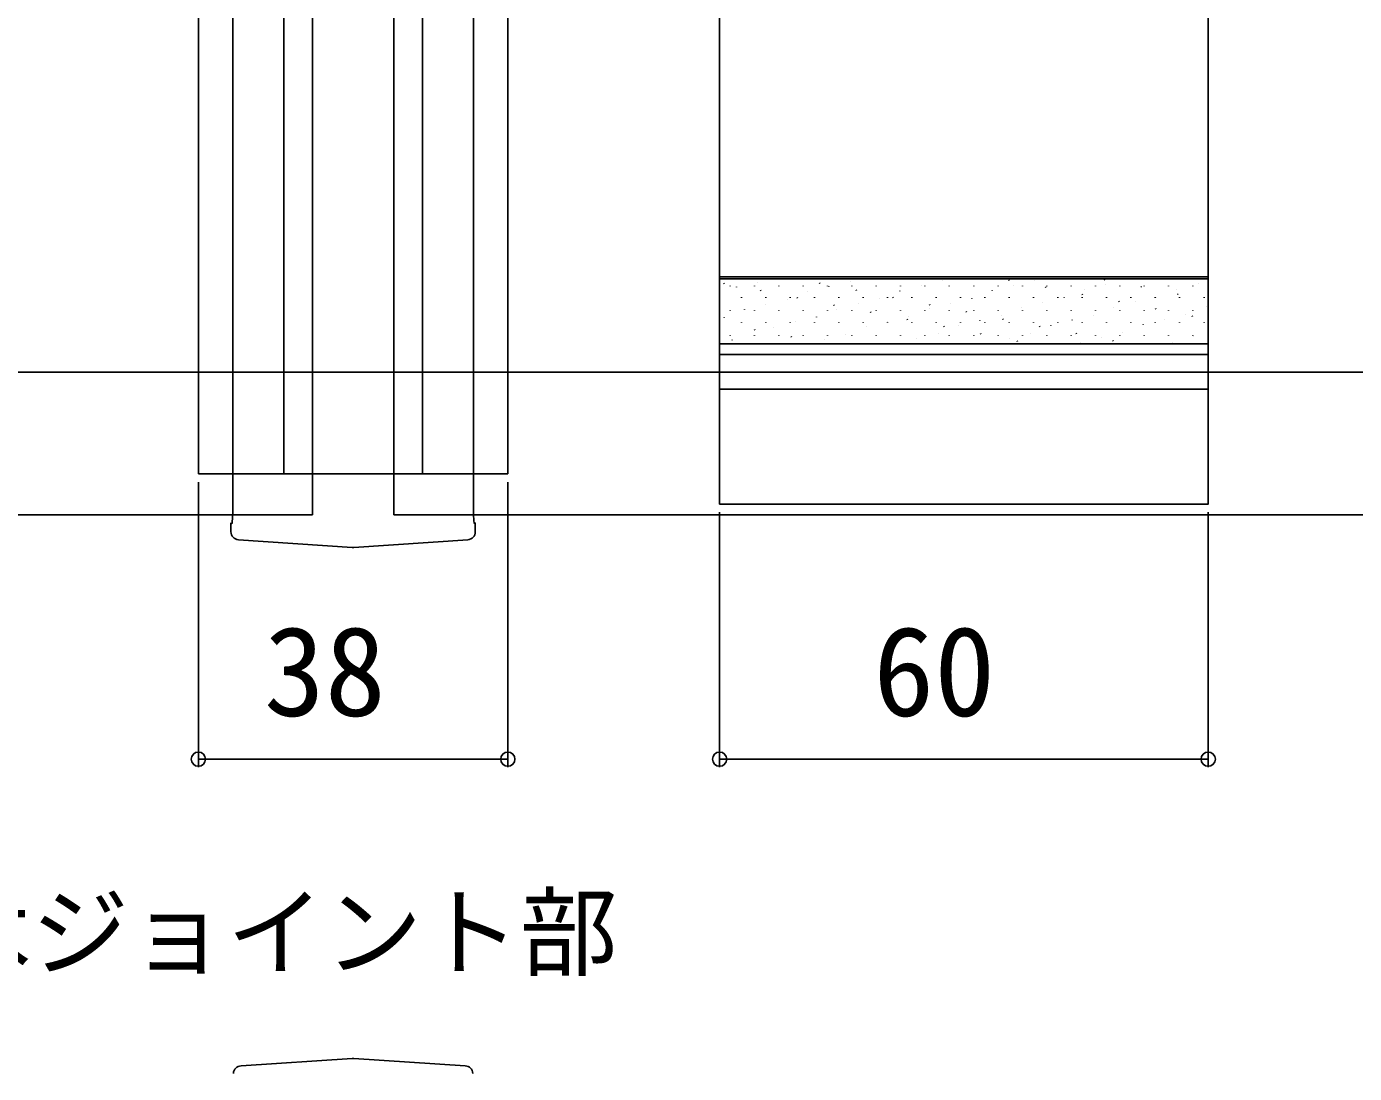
# Model space of a CAD drawing. Units: millimetres, scale not verified. Extents: x -875 to 875, y -1300 to 1292.
# Drawn here: x 192.4 to 355.5, y 663.6 to 792.1 of the extents above; entities that cross this region are included whole.
import ezdxf
from ezdxf.enums import TextEntityAlignment as Align

# ---------------------------------------------------------------- set-up
doc = ezdxf.new("R2010")
doc.units = ezdxf.units.MM
doc.header["$LTSCALE"] = 8
for name, color, linetype in [('0-1_USER1', 3, 'Continuous'), ('0-3_YKK_12', 2, 'Continuous'), ('0-4_YKK_13', 4, 'Continuous'), ('0-5_YKK_D', 6, 'Continuous'), ('0-7_YSS_K', 3, 'Continuous')]:
    doc.layers.add(name, color=color, linetype=linetype)
doc.styles.add('ＭＳ ゴシック', font='')
doc.styles.get('ＭＳ ゴシック').set_extended_font_data('MS Gothic')

msp = doc.modelspace()

# ---------------------------------------------------------------- linework, layer by layer
at = {"layer": '0-3_YKK_12'}
for p, q in [((-104.998, 732.153), (217.654, 732.153)), ((247.35, 732.153), (798.73, 732.153))]:
    msp.add_line(p, q, dxfattribs=at)
for points in [[(217.654, 732.153), (227.502, 732.153), (227.502, 932.153)], [(247.35, 732.153), (237.502, 732.153), (237.502, 932.153)]]:
    msp.add_lwpolyline(points, dxfattribs=at)
at = {"layer": '0-4_YKK_13'}
for p, q in [((213.502, 927.153), (213.502, 737.153)), ((224.002, 927.153), (224.002, 737.153)), ((227.502, 927.153), (227.502, 737.153)), ((237.502, 927.153), (237.502, 737.153)), ((241.002, 927.153), (241.002, 737.153)), ((251.502, 927.153), (251.502, 737.153)), ((217.734, 733.334), (217.734, 896.222)), ((247.269, 896.222), (247.269, 733.334)), ((277.502, 753.135), (277.502, 761.356)), ((277.502, 761.356), (337.502, 761.356)), ((277.502, 761.108), (337.502, 761.108)), ((278.077, 760.503), (278.022, 760.586)), ((278.801, 760.211), (278.801, 760.261)), ((279.585, 760.102), (279.581, 760.111)), ((281.791, 760.211), (281.791, 760.261)), ((282.213, 760.7), (282.21, 760.71)), ((284.781, 760.211), (284.781, 760.261)), ((287.771, 760.211), (287.771, 760.261)), ((289.807, 760.539), (289.752, 760.622)), ((290.761, 760.211), (290.761, 760.261)), ((290.921, 760.178), (290.918, 760.188)), ((293.55, 760.777), (293.547, 760.787)), ((293.751, 760.211), (293.751, 760.261)), ((296.741, 760.211), (296.741, 760.261)), ((299.731, 760.211), (299.731, 760.261)), ((302.258, 760.255), (302.255, 760.264)), ((302.721, 760.211), (302.721, 760.261)), ((304.887, 760.854), (304.883, 760.863)), ((305.711, 760.211), (305.711, 760.261)), ((308.701, 760.211), (308.701, 760.261)), ((311.691, 760.211), (311.691, 760.261)), ((313.062, 760.919), (313.007, 761.002)), ((313.595, 760.332), (313.591, 760.341)), ((314.681, 760.211), (314.681, 760.261)), ((316.223, 760.93), (316.22, 760.94)), ((317.565, 760.035), (317.51, 760.118)), ((317.671, 760.211), (317.671, 760.261)), ((320.661, 760.211), (320.661, 760.261)), ((323.651, 760.211), (323.651, 760.261)), ((324.791, 760.955), (324.736, 761.038)), ((324.931, 760.408), (324.928, 760.418)), ((326.641, 760.211), (326.641, 760.261)), ((327.56, 761.007), (327.557, 761.017)), ((329.295, 760.071), (329.239, 760.154)), ((329.631, 760.211), (329.631, 760.261)), ((332.621, 760.211), (332.621, 760.261)), ((333.656, 759.839), (333.652, 759.848)), ((335.611, 760.211), (335.611, 760.261)), ((336.268, 760.485), (336.265, 760.494)), ((280.176, 758.786), (280.176, 758.836)), ((282.58, 759.618), (282.525, 759.702)), ((283.166, 758.786), (283.166, 758.836)), ((285.814, 758.556), (285.81, 758.566)), ((286.156, 758.786), (286.156, 758.836)), ((287.084, 758.734), (287.028, 758.817)), ((288.309, 759.532), (288.306, 759.542)), ((289.146, 758.786), (289.146, 758.836)), ((292.136, 758.786), (292.136, 758.836)), ((294.31, 759.654), (294.255, 759.738)), ((295.126, 758.786), (295.126, 758.836)), ((297.15, 758.633), (297.147, 758.642)), ((298.116, 758.786), (298.116, 758.836)), ((298.813, 758.77), (298.758, 758.853)), ((299.646, 759.609), (299.642, 759.618)), ((301.106, 758.786), (301.106, 758.836)), ((304.096, 758.786), (304.096, 758.836)), ((307.086, 758.786), (307.086, 758.836)), ((308.487, 758.71), (308.484, 758.719)), ((310.076, 758.786), (310.076, 758.836)), ((310.982, 759.686), (310.979, 759.695)), ((313.066, 758.786), (313.066, 758.836)), ((316.056, 758.786), (316.056, 758.836)), ((319.046, 758.786), (319.046, 758.836)), ((319.824, 758.786), (319.82, 758.796)), ((322.068, 759.15), (322.013, 759.234)), ((322.036, 758.786), (322.036, 758.836)), ((322.319, 759.762), (322.316, 759.772)), ((325.026, 758.786), (325.026, 758.836)), ((326.571, 758.266), (326.516, 758.349)), ((328.016, 758.786), (328.016, 758.836)), ((328.532, 758.264), (328.528, 758.273)), ((331.006, 758.786), (331.006, 758.836)), ((331.16, 758.863), (331.157, 758.872)), ((333.798, 759.186), (333.743, 759.27)), ((333.996, 758.786), (333.996, 758.836)), ((336.986, 758.786), (336.986, 758.836)), ((278.801, 757.171), (278.801, 757.221)), ((280.573, 757.311), (280.569, 757.321)), ((281.791, 757.171), (281.791, 757.221)), ((283.185, 757.957), (283.182, 757.967)), ((284.781, 757.171), (284.781, 757.221)), ((287.771, 757.171), (287.771, 757.221)), ((290.761, 757.171), (290.761, 757.221)), ((291.587, 757.849), (291.532, 757.933)), ((291.909, 757.388), (291.906, 757.397)), ((293.751, 757.171), (293.751, 757.221)), ((294.522, 758.034), (294.518, 758.043)), ((296.09, 756.965), (296.035, 757.048)), ((296.741, 757.171), (296.741, 757.221)), ((299.731, 757.171), (299.731, 757.221)), ((302.721, 757.171), (302.721, 757.221)), ((303.246, 757.465), (303.243, 757.474)), ((303.316, 757.885), (303.261, 757.969)), ((305.711, 757.171), (305.711, 757.221)), ((305.858, 758.111), (305.855, 758.12)), ((307.82, 757.001), (307.764, 757.084)), ((308.701, 757.171), (308.701, 757.221)), ((311.691, 757.171), (311.691, 757.221)), ((314.583, 757.541), (314.579, 757.551)), ((314.681, 757.171), (314.681, 757.221)), ((317.195, 758.187), (317.192, 758.197)), ((317.671, 757.171), (317.671, 757.221)), ((320.661, 757.171), (320.661, 757.221)), ((323.424, 756.642), (323.421, 756.651)), ((323.651, 757.171), (323.651, 757.221)), ((325.919, 757.618), (325.916, 757.627)), ((326.641, 757.171), (326.641, 757.221)), ((329.631, 757.171), (329.631, 757.221)), ((331.075, 757.381), (331.019, 757.465)), ((332.621, 757.171), (332.621, 757.221)), ((334.761, 756.719), (334.757, 756.728)), ((335.611, 757.171), (335.611, 757.221)), ((337.256, 757.695), (337.253, 757.704)), ((278.077, 756.335), (278.074, 756.345)), ((280.176, 755.746), (280.176, 755.796)), ((283.166, 755.746), (283.166, 755.796)), ((284.173, 755.167), (284.17, 755.177)), ((286.156, 755.746), (286.156, 755.796)), ((286.785, 755.813), (286.782, 755.823)), ((289.146, 755.746), (289.146, 755.796)), ((289.414, 756.412), (289.411, 756.421)), ((292.136, 755.746), (292.136, 755.796)), ((295.126, 755.746), (295.126, 755.796)), ((295.51, 755.244), (295.506, 755.253)), ((298.116, 755.746), (298.116, 755.796)), ((298.122, 755.89), (298.118, 755.899)), ((300.593, 756.08), (300.538, 756.164)), ((300.751, 756.489), (300.747, 756.498)), ((301.106, 755.746), (301.106, 755.796)), ((304.096, 755.746), (304.096, 755.796)), ((305.096, 755.196), (305.041, 755.279)), ((306.846, 755.32), (306.843, 755.33)), ((307.086, 755.746), (307.086, 755.796)), ((309.458, 755.966), (309.455, 755.976)), ((310.076, 755.746), (310.076, 755.796)), ((312.087, 756.565), (312.084, 756.575)), ((312.323, 756.116), (312.268, 756.2)), ((313.066, 755.746), (313.066, 755.796)), ((316.056, 755.746), (316.056, 755.796)), ((316.826, 755.232), (316.771, 755.315)), ((318.183, 755.397), (318.18, 755.407)), ((319.046, 755.746), (319.046, 755.796)), ((320.795, 756.043), (320.792, 756.053)), ((322.036, 755.746), (322.036, 755.796)), ((325.026, 755.746), (325.026, 755.796)), ((328.016, 755.746), (328.016, 755.796)), ((329.52, 755.474), (329.516, 755.483)), ((331.006, 755.746), (331.006, 755.796)), ((332.132, 756.12), (332.128, 756.129)), ((333.996, 755.746), (333.996, 755.796)), ((335.578, 756.497), (335.523, 756.58)), ((336.986, 755.746), (336.986, 755.796)), ((278.801, 754.131), (278.801, 754.181)), ((279.049, 753.592), (279.045, 753.602)), ((281.678, 754.191), (281.674, 754.201)), ((281.841, 754.816), (281.786, 754.899)), ((281.791, 754.131), (281.791, 754.181)), ((284.781, 754.131), (284.781, 754.181)), ((286.345, 753.931), (286.29, 754.014)), ((287.771, 754.131), (287.771, 754.181)), ((290.385, 753.669), (290.382, 753.678)), ((290.761, 754.131), (290.761, 754.181)), ((293.014, 754.268), (293.011, 754.277)), ((293.751, 754.131), (293.751, 754.181)), ((296.741, 754.131), (296.741, 754.181)), ((299.731, 754.131), (299.731, 754.181)), ((301.722, 753.746), (301.719, 753.755)), ((302.721, 754.131), (302.721, 754.181)), ((304.351, 754.345), (304.348, 754.354)), ((305.711, 754.131), (305.711, 754.181)), ((308.701, 754.131), (308.701, 754.181)), ((309.6, 754.312), (309.544, 754.395)), ((311.691, 754.131), (311.691, 754.181)), ((313.059, 753.822), (313.055, 753.832)), ((314.103, 753.427), (314.048, 753.511)), ((314.681, 754.131), (314.681, 754.181)), ((315.688, 754.421), (315.684, 754.431)), ((317.671, 754.131), (317.671, 754.181)), ((320.661, 754.131), (320.661, 754.181)), ((321.329, 754.348), (321.274, 754.431)), ((323.651, 754.131), (323.651, 754.181)), ((324.395, 753.899), (324.392, 753.908)), ((325.832, 753.463), (325.777, 753.546)), ((326.641, 754.131), (326.641, 754.181)), ((327.024, 754.498), (327.021, 754.507)), ((329.631, 754.131), (329.631, 754.181)), ((332.621, 754.131), (332.621, 754.181)), ((333.12, 753.33), (333.116, 753.339)), ((335.611, 754.131), (335.611, 754.181)), ((335.732, 753.976), (335.729, 753.985)), ((277.502, 751.83), (337.502, 751.83)), ((310.447, 753.176), (310.443, 753.186)), ((321.783, 753.253), (321.78, 753.262)), ((277.502, 747.553), (337.502, 747.553)), ((213.502, 737.153), (251.502, 737.153)), ((217.502, 731.128), (217.502, 731.143)), ((217.502, 731.128), (217.585, 731.045)), ((217.502, 731.128), (217.502, 730.079)), ((247.502, 731.128), (247.502, 731.143)), ((217.502, 730.067), (217.502, 730.079)), ((232.402, 728.144), (218.435, 729.077)), ((246.568, 729.077), (232.602, 728.144)), ((247.502, 730.079), (247.502, 730.067)), ((218.736, 664.513), (232.402, 665.424)), ((232.602, 665.424), (246.268, 664.513))]:
    msp.add_line(p, q, dxfattribs=at)
msp.add_lwpolyline([(337.502, 930.853), (337.502, 733.453), (277.502, 733.453), (277.502, 930.853)], close=True, dxfattribs=at)
for points in [[(337.502, 761.356), (337.502, 753.135), (277.502, 753.135)], [(247.419, 731.045), (247.502, 731.128), (247.502, 730.079)]]:
    msp.add_lwpolyline(points, dxfattribs=at)
for centre, radius, start, end in [((218.495, 730.069), 0.993, 180.11503, 265.85405), ((246.509, 730.068), 0.993, 274.14066, 359.89026), ((232.502, 663.927), 1.5, 86.18593, 93.81407), ((218.802, 663.515), 1, 93.81407, 176.5), ((246.201, 663.515), 1, 3.5, 86.18593)]:
    msp.add_arc(centre, radius, start, end, dxfattribs=at)
for centre, major_axis, ratio, start_param, end_param in [((217.581, 733.54), (0.013, -2.5), 0.060953, 6.2217902, 7.7711026), ((247.422, 733.54), (-0.013, -2.5), 0.060953, 4.7952681, 6.3445805), ((218.502, 729.575), (1, -0.045), 0.500748, 4.6558273, 4.6681227), ((246.502, 729.575), (1, 0.045), 0.500748, 4.7566553, 4.7689506), ((232.502, 729.644), (0, -1.503), 0.998131, 6.2166177, 6.3497529)]:
    msp.add_ellipse(centre, major_axis=major_axis, ratio=ratio, start_param=start_param, end_param=end_param, dxfattribs=at)
at = {"layer": '0-5_YKK_D'}
for p, q in [((213.502, 736.153), (213.502, 701.153)), ((251.502, 736.153), (251.502, 701.153)), ((277.502, 732.453), (277.502, 701.153)), ((337.502, 732.453), (337.502, 701.153)), ((251.502, 702.153), (213.502, 702.153)), ((337.502, 702.153), (277.502, 702.153))]:
    msp.add_line(p, q, dxfattribs=at)
for centre in [(213.502, 702.153), (251.502, 702.153), (277.502, 702.153), (337.502, 702.153)]:
    msp.add_circle(centre, 0.875, dxfattribs=at)
at = {"layer": '0-7_YSS_K'}
msp.add_line((-122.498, 749.653), (798.73, 749.653), dxfattribs=at)

# ---------------------------------------------------------------- texts
at = {"layer": '0-1_USER1', "style": 'ＭＳ ゴシック'}
msp.add_text('笠木ジョイント部', height=8.798, dxfattribs=at).set_placement((168.977, 673.868), align=Align.BOTTOM_LEFT)
at = {"layer": '0-5_YKK_D', "style": 'ＭＳ ゴシック'}
for s, p in [('38', (221.55, 704.153)), ('60', (296.38, 704.153))]:
    msp.add_text(s, height=11, dxfattribs=at).set_placement(p, align=Align.BOTTOM_LEFT)

doc.saveas('drawing.dxf')
